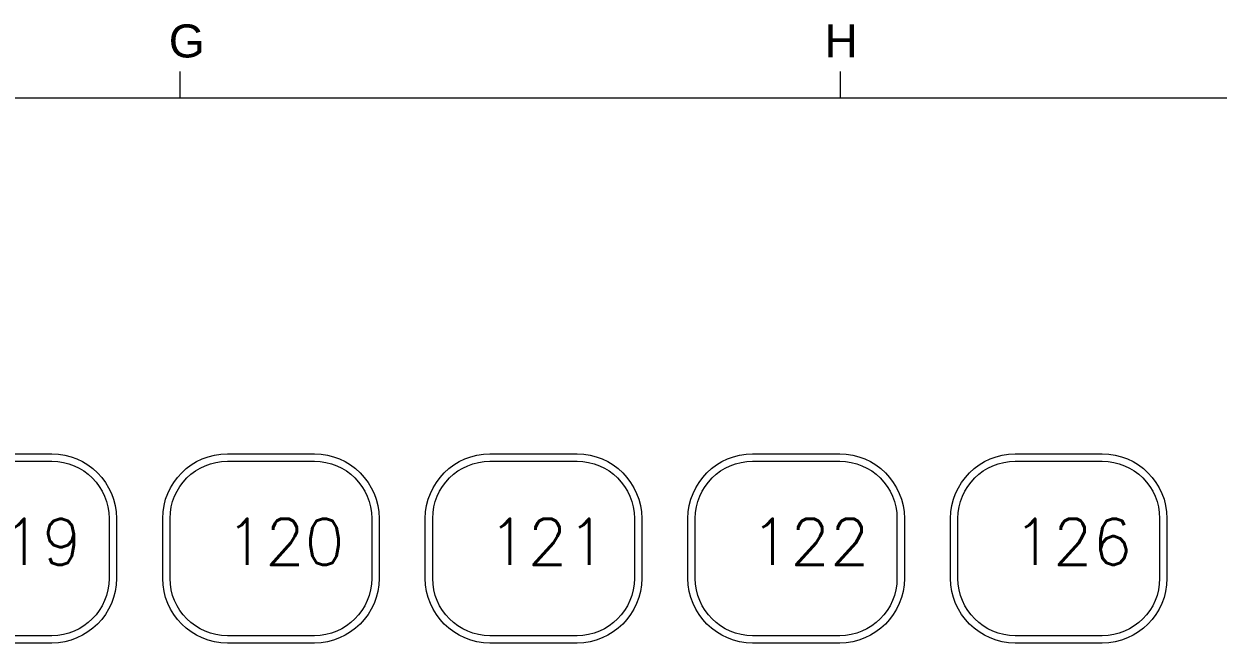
# Model space of a CAD drawing. Header units: millimetres. Extents: x 1461 to 1900, y 363 to 677.
# Drawn here: x 1707.8 to 1772.5, y 636.4 to 669.9 of the extents above; entities that cross this region are included whole.
import ezdxf
from ezdxf.enums import TextEntityAlignment as Align

# ---------------------------------------------------------------- set-up
doc = ezdxf.new("R2010")
doc.units = ezdxf.units.MM
doc.layers.add('tukuang', color=5, linetype='Continuous', lineweight=9)
doc.styles.add('ARIAL', font='arial.ttf')
doc.styles.get("Standard").update_dxf_attribs({"font": 'txt', "bigfont": 'gbcbig.shx'})

# ---------------------------------------------------------------- blocks, each defined once
blk = doc.blocks.new('A2KUANG')
at = {"layer": 'tukuang', "color": 7}
for p, q in [((-44.48, 583.18), (-44.48, 586.04)), ((26.99, 583.18), (26.99, 586.04)), ((300, 583.18), (-531.9, 583.18))]:
    blk.add_line(p, q, dxfattribs=at)
at = {"layer": 'tukuang', "color": 7, "style": 'ARIAL'}
for s, p in [('G', (-43.78, 589.36)), ('H', (27.08, 589.36))]:
    blk.add_text(s, height=3.57, dxfattribs=at).set_placement(p, align=Align.MIDDLE_CENTER)

msp = doc.modelspace()

# ---------------------------------------------------------------- linework, layer by layer
at = {"color": 7, "lineweight": 0}
for p, q in [((1704.6114, 646.6541), (1709.327, 646.6541)), ((1709.327, 646.6541), (1709.6834, 646.6359)), ((1709.6834, 646.6359), (1710.0299, 646.5827)), ((1710.0299, 646.5827), (1710.3645, 646.4961)), ((1710.3645, 646.4961), (1710.6856, 646.3779)), ((1717.4679, 646.3779), (1717.789, 646.4961)), ((1717.789, 646.4961), (1718.1238, 646.5827)), ((1718.1238, 646.5827), (1718.4703, 646.6359)), ((1718.4703, 646.6359), (1718.8269, 646.6541)), ((1718.8269, 646.6541), (1723.5418, 646.6541)), ((1723.5418, 646.6541), (1723.8983, 646.6359)), ((1723.8983, 646.6359), (1724.2449, 646.5827)), ((1724.2449, 646.5827), (1724.5797, 646.4961)), ((1724.5797, 646.4961), (1724.9008, 646.3779)), ((1731.6835, 646.3779), (1732.0047, 646.4961)), ((1732.0047, 646.4961), (1732.3394, 646.5827)), ((1732.3394, 646.5827), (1732.6859, 646.6359)), ((1732.6859, 646.6359), (1733.0424, 646.6541)), ((1733.0424, 646.6541), (1737.7576, 646.6541)), ((1737.7576, 646.6541), (1738.1141, 646.6359)), ((1738.1141, 646.6359), (1738.4606, 646.5827)), ((1738.4606, 646.5827), (1738.7953, 646.4961)), ((1738.7953, 646.4961), (1739.1165, 646.3779)), ((1745.8988, 646.3779), (1746.22, 646.4961)), ((1746.22, 646.4961), (1746.5548, 646.5827)), ((1746.5548, 646.5827), (1746.9013, 646.6359)), ((1746.9013, 646.6359), (1747.2579, 646.6541)), ((1747.2579, 646.6541), (1751.9728, 646.6541)), ((1751.9728, 646.6541), (1752.3293, 646.6359)), ((1752.3293, 646.6359), (1752.6759, 646.5827)), ((1752.6759, 646.5827), (1753.0107, 646.4961)), ((1753.0107, 646.4961), (1753.3318, 646.3779)), ((1760.1142, 646.3779), (1760.4353, 646.4961)), ((1760.4353, 646.4961), (1760.77, 646.5827)), ((1760.77, 646.5827), (1761.1165, 646.6359)), ((1761.1165, 646.6359), (1761.473, 646.6541)), ((1761.473, 646.6541), (1766.1883, 646.6541)), ((1766.1883, 646.6541), (1766.5448, 646.6359)), ((1766.5448, 646.6359), (1766.8913, 646.5827)), ((1766.8913, 646.5827), (1767.226, 646.4961)), ((1767.226, 646.4961), (1767.5471, 646.3779)), ((1704.6114, 646.254), (1709.3269, 646.254)), ((1709.3269, 646.254), (1709.6434, 646.238)), ((1709.6434, 646.238), (1709.9509, 646.1909)), ((1709.9509, 646.1909), (1710.2477, 646.1144)), ((1710.2477, 646.1144), (1710.5324, 646.01)), ((1710.5324, 646.01), (1710.8033, 645.8793)), ((1710.6856, 646.3779), (1710.9914, 646.23)), ((1710.8033, 645.8793), (1711.0589, 645.7239)), ((1710.9914, 646.23), (1711.2799, 646.0542)), ((1711.2799, 646.0542), (1711.5496, 645.8523)), ((1711.5496, 645.8523), (1711.7984, 645.6259)), ((1716.355, 645.6259), (1716.6039, 645.8523)), ((1716.6039, 645.8523), (1716.8735, 646.0542)), ((1716.8735, 646.0542), (1717.1621, 646.23)), ((1717.0948, 645.7239), (1717.3504, 645.8793)), ((1717.1621, 646.23), (1717.4679, 646.3779)), ((1717.3504, 645.8793), (1717.6213, 646.01)), ((1717.6213, 646.01), (1717.906, 646.1144)), ((1717.906, 646.1144), (1718.2028, 646.1909)), ((1718.2028, 646.1909), (1718.5103, 646.238)), ((1718.5103, 646.238), (1718.8269, 646.254)), ((1718.8269, 646.254), (1723.5417, 646.254)), ((1723.5417, 646.254), (1723.8583, 646.238)), ((1723.8583, 646.238), (1724.1658, 646.1909)), ((1724.1658, 646.1909), (1724.4626, 646.1144)), ((1724.4626, 646.1144), (1724.7473, 646.01)), ((1724.7473, 646.01), (1725.0182, 645.8793)), ((1724.9008, 646.3779), (1725.2066, 646.23)), ((1725.0182, 645.8793), (1725.2738, 645.7239)), ((1725.2066, 646.23), (1725.4953, 646.0542)), ((1725.4953, 646.0542), (1725.7649, 645.8523)), ((1725.7649, 645.8523), (1726.0138, 645.6259)), ((1730.5707, 645.6259), (1730.8195, 645.8523)), ((1730.8195, 645.8523), (1731.0892, 646.0542)), ((1731.0892, 646.0542), (1731.3778, 646.23)), ((1731.3104, 645.7239), (1731.566, 645.8793)), ((1731.3778, 646.23), (1731.6835, 646.3779)), ((1731.566, 645.8793), (1731.8369, 646.01)), ((1731.8369, 646.01), (1732.1216, 646.1144)), ((1732.1216, 646.1144), (1732.4184, 646.1909)), ((1732.4184, 646.1909), (1732.7259, 646.238)), ((1732.7259, 646.238), (1733.0424, 646.254)), ((1733.0424, 646.254), (1737.7576, 646.254)), ((1737.7576, 646.254), (1738.0741, 646.238)), ((1738.0741, 646.238), (1738.3816, 646.1909)), ((1738.3816, 646.1909), (1738.6785, 646.1144)), ((1738.6785, 646.1144), (1738.9632, 646.01)), ((1738.9632, 646.01), (1739.2341, 645.8793)), ((1739.1165, 646.3779), (1739.4223, 646.23)), ((1739.2341, 645.8793), (1739.4897, 645.7239)), ((1739.4223, 646.23), (1739.7109, 646.0542)), ((1739.7109, 646.0542), (1739.9805, 645.8523)), ((1739.9805, 645.8523), (1740.2294, 645.6259)), ((1744.7858, 645.6259), (1745.0347, 645.8523)), ((1745.0347, 645.8523), (1745.3044, 646.0542)), ((1745.3044, 646.0542), (1745.593, 646.23)), ((1745.5258, 645.7239), (1745.7814, 645.8793)), ((1745.593, 646.23), (1745.8988, 646.3779)), ((1745.7814, 645.8793), (1746.0523, 646.01)), ((1746.0523, 646.01), (1746.337, 646.1144)), ((1746.337, 646.1144), (1746.6338, 646.1909)), ((1746.6338, 646.1909), (1746.9413, 646.238)), ((1746.9413, 646.238), (1747.2579, 646.254)), ((1747.2579, 646.254), (1751.9727, 646.254)), ((1751.9727, 646.254), (1752.2893, 646.238)), ((1752.2893, 646.238), (1752.5968, 646.1909)), ((1752.5968, 646.1909), (1752.8936, 646.1144)), ((1752.8936, 646.1144), (1753.1783, 646.01)), ((1753.1783, 646.01), (1753.4492, 645.8793)), ((1753.3318, 646.3779), (1753.6376, 646.23)), ((1753.4492, 645.8793), (1753.7048, 645.7239)), ((1753.6376, 646.23), (1753.9263, 646.0542)), ((1753.9263, 646.0542), (1754.1959, 645.8523)), ((1754.1959, 645.8523), (1754.4448, 645.6259)), ((1759.0013, 645.6259), (1759.2502, 645.8523)), ((1759.2502, 645.8523), (1759.5198, 646.0542)), ((1759.5198, 646.0542), (1759.8084, 646.23)), ((1759.7411, 645.7239), (1759.9967, 645.8793)), ((1759.8084, 646.23), (1760.1142, 646.3779)), ((1759.9967, 645.8793), (1760.2676, 646.01)), ((1760.2676, 646.01), (1760.5522, 646.1144)), ((1760.5522, 646.1144), (1760.8491, 646.1909)), ((1760.8491, 646.1909), (1761.1565, 646.238)), ((1761.1565, 646.238), (1761.473, 646.254)), ((1761.473, 646.254), (1766.1882, 646.254)), ((1766.1882, 646.254), (1766.5048, 646.238)), ((1766.5048, 646.238), (1766.8123, 646.1909)), ((1766.8123, 646.1909), (1767.1091, 646.1144)), ((1767.1091, 646.1144), (1767.3938, 646.01)), ((1767.3938, 646.01), (1767.6647, 645.8793)), ((1767.5471, 646.3779), (1767.8529, 646.23)), ((1767.6647, 645.8793), (1767.9203, 645.7239)), ((1767.8529, 646.23), (1768.1415, 646.0542)), ((1768.1415, 646.0542), (1768.4111, 645.8523)), ((1768.4111, 645.8523), (1768.66, 645.6259)), ((1711.0589, 645.7239), (1711.2976, 645.5453)), ((1711.2976, 645.5453), (1711.5178, 645.345)), ((1711.5178, 645.345), (1711.718, 645.1248)), ((1711.7984, 645.6259), (1712.0247, 645.3771)), ((1712.0247, 645.3771), (1712.2267, 645.1074)), ((1715.9268, 645.1074), (1716.1287, 645.3771)), ((1716.1287, 645.3771), (1716.355, 645.6259)), ((1716.4357, 645.1248), (1716.6358, 645.345)), ((1716.6358, 645.345), (1716.8561, 645.5453)), ((1716.8561, 645.5453), (1717.0948, 645.7239)), ((1725.2738, 645.7239), (1725.5125, 645.5453)), ((1725.5125, 645.5453), (1725.7328, 645.345)), ((1725.7328, 645.345), (1725.933, 645.1248)), ((1726.0138, 645.6259), (1726.2402, 645.3771)), ((1726.2402, 645.3771), (1726.4421, 645.1074)), ((1730.1424, 645.1074), (1730.3443, 645.3771)), ((1730.3443, 645.3771), (1730.5707, 645.6259)), ((1730.6513, 645.1248), (1730.8515, 645.345)), ((1730.8515, 645.345), (1731.0717, 645.5453)), ((1731.0717, 645.5453), (1731.3104, 645.7239)), ((1739.4897, 645.7239), (1739.7284, 645.5453)), ((1739.7284, 645.5453), (1739.9486, 645.345)), ((1739.9486, 645.345), (1740.1488, 645.1248)), ((1740.2294, 645.6259), (1740.4557, 645.3771)), ((1740.4557, 645.3771), (1740.6576, 645.1074)), ((1744.3575, 645.1074), (1744.5595, 645.3771)), ((1744.5595, 645.3771), (1744.7858, 645.6259)), ((1744.8666, 645.1248), (1745.0668, 645.345)), ((1745.0668, 645.345), (1745.2871, 645.5453)), ((1745.2871, 645.5453), (1745.5258, 645.7239)), ((1753.7048, 645.7239), (1753.9435, 645.5453)), ((1753.9435, 645.5453), (1754.1637, 645.345)), ((1754.1637, 645.345), (1754.3639, 645.1248)), ((1754.4448, 645.6259), (1754.6711, 645.3771)), ((1754.6711, 645.3771), (1754.8731, 645.1074)), ((1758.573, 645.1074), (1758.775, 645.3771)), ((1758.775, 645.3771), (1759.0013, 645.6259)), ((1759.0819, 645.1248), (1759.2821, 645.345)), ((1759.2821, 645.345), (1759.5024, 645.5453)), ((1759.5024, 645.5453), (1759.7411, 645.7239)), ((1767.9203, 645.7239), (1768.159, 645.5453)), ((1768.159, 645.5453), (1768.3792, 645.345)), ((1768.3792, 645.345), (1768.5794, 645.1248)), ((1768.66, 645.6259), (1768.8863, 645.3771)), ((1768.8863, 645.3771), (1769.0883, 645.1074)), ((1711.718, 645.1248), (1711.8967, 644.8861)), ((1711.8967, 644.8861), (1712.0521, 644.6305)), ((1712.0521, 644.6305), (1712.1828, 644.3596)), ((1712.2267, 645.1074), (1712.4025, 644.8188)), ((1712.4025, 644.8188), (1712.5503, 644.5131)), ((1712.5503, 644.5131), (1712.6685, 644.1919)), ((1715.485, 644.1919), (1715.6031, 644.5131)), ((1715.6031, 644.5131), (1715.751, 644.8188)), ((1715.751, 644.8188), (1715.9268, 645.1074)), ((1715.971, 644.3596), (1716.1016, 644.6305)), ((1716.1016, 644.6305), (1716.2571, 644.8861)), ((1716.2571, 644.8861), (1716.4357, 645.1248)), ((1725.933, 645.1248), (1726.1115, 644.8861)), ((1726.1115, 644.8861), (1726.267, 644.6305)), ((1726.267, 644.6305), (1726.3977, 644.3596)), ((1726.4421, 645.1074), (1726.618, 644.8188)), ((1726.618, 644.8188), (1726.7658, 644.5131)), ((1726.7658, 644.5131), (1726.884, 644.1919)), ((1729.7005, 644.1919), (1729.8187, 644.5131)), ((1729.8187, 644.5131), (1729.9666, 644.8188)), ((1729.9666, 644.8188), (1730.1424, 645.1074)), ((1730.1865, 644.3596), (1730.3172, 644.6305)), ((1730.3172, 644.6305), (1730.4726, 644.8861)), ((1730.4726, 644.8861), (1730.6513, 645.1248)), ((1740.1488, 645.1248), (1740.3274, 644.8861)), ((1740.3274, 644.8861), (1740.4828, 644.6305)), ((1740.4828, 644.6305), (1740.6135, 644.3596)), ((1740.6576, 645.1074), (1740.8335, 644.8188)), ((1740.8335, 644.8188), (1740.9813, 644.5131)), ((1740.9813, 644.5131), (1741.0995, 644.1919)), ((1743.9157, 644.1919), (1744.0338, 644.5131)), ((1744.0338, 644.5131), (1744.1817, 644.8188)), ((1744.1817, 644.8188), (1744.3575, 645.1074)), ((1744.4019, 644.3596), (1744.5326, 644.6305)), ((1744.5326, 644.6305), (1744.6881, 644.8861)), ((1744.6881, 644.8861), (1744.8666, 645.1248)), ((1754.3639, 645.1248), (1754.5425, 644.8861)), ((1754.5425, 644.8861), (1754.698, 644.6305)), ((1754.698, 644.6305), (1754.8286, 644.3596)), ((1754.8731, 645.1074), (1755.0489, 644.8188)), ((1755.0489, 644.8188), (1755.1968, 644.5131)), ((1755.1968, 644.5131), (1755.315, 644.1919)), ((1758.1312, 644.1919), (1758.2493, 644.5131)), ((1758.2493, 644.5131), (1758.3972, 644.8188)), ((1758.3972, 644.8188), (1758.573, 645.1074)), ((1758.6171, 644.3596), (1758.7478, 644.6305)), ((1758.7478, 644.6305), (1758.9033, 644.8861)), ((1758.9033, 644.8861), (1759.0819, 645.1248)), ((1768.5794, 645.1248), (1768.758, 644.8861)), ((1768.758, 644.8861), (1768.9135, 644.6305)), ((1768.9135, 644.6305), (1769.0441, 644.3596)), ((1769.0883, 645.1074), (1769.2641, 644.8188)), ((1769.2641, 644.8188), (1769.412, 644.5131)), ((1769.412, 644.5131), (1769.5301, 644.1919)), ((1712.1828, 644.3596), (1712.2872, 644.0749)), ((1712.2872, 644.0749), (1712.3637, 643.7781)), ((1712.6685, 644.1919), (1712.7551, 643.8572)), ((1712.7551, 643.8572), (1712.8084, 643.5107)), ((1715.3451, 643.5107), (1715.3984, 643.8572)), ((1715.3984, 643.8572), (1715.485, 644.1919)), ((1715.7901, 643.7781), (1715.8666, 644.0749)), ((1715.8666, 644.0749), (1715.971, 644.3596)), ((1726.3977, 644.3596), (1726.502, 644.0749)), ((1726.502, 644.0749), (1726.5785, 643.7781)), ((1726.884, 644.1919), (1726.9706, 643.8572)), ((1726.9706, 643.8572), (1727.0239, 643.5107)), ((1729.5606, 643.5107), (1729.6139, 643.8572)), ((1729.6139, 643.8572), (1729.7005, 644.1919)), ((1730.0056, 643.7781), (1730.0821, 644.0749)), ((1730.0821, 644.0749), (1730.1865, 644.3596)), ((1740.6135, 644.3596), (1740.7179, 644.0749)), ((1740.7179, 644.0749), (1740.7944, 643.7781)), ((1741.0995, 644.1919), (1741.1861, 643.8572)), ((1741.1861, 643.8572), (1741.2394, 643.5107)), ((1743.7758, 643.5107), (1743.8291, 643.8572)), ((1743.8291, 643.8572), (1743.9157, 644.1919)), ((1744.2211, 643.7781), (1744.2976, 644.0749)), ((1744.2976, 644.0749), (1744.4019, 644.3596)), ((1754.8286, 644.3596), (1754.933, 644.0749)), ((1754.933, 644.0749), (1755.0095, 643.7781)), ((1755.315, 644.1919), (1755.4016, 643.8572)), ((1755.4016, 643.8572), (1755.4549, 643.5107)), ((1757.9913, 643.5107), (1758.0446, 643.8572)), ((1758.0446, 643.8572), (1758.1312, 644.1919)), ((1758.4362, 643.7781), (1758.5127, 644.0749)), ((1758.5127, 644.0749), (1758.6171, 644.3596)), ((1769.0441, 644.3596), (1769.1485, 644.0749)), ((1769.1485, 644.0749), (1769.225, 643.7781)), ((1769.5301, 644.1919), (1769.6167, 643.8572)), ((1769.6167, 643.8572), (1769.67, 643.5107)), ((1712.3637, 643.7781), (1712.4108, 643.4706)), ((1712.4108, 643.4706), (1712.4268, 643.1542)), ((1712.8084, 643.5107), (1712.8265, 643.1542)), ((1715.327, 643.1542), (1715.3451, 643.5107)), ((1715.727, 643.1542), (1715.743, 643.4706)), ((1715.743, 643.4706), (1715.7901, 643.7781)), ((1726.5785, 643.7781), (1726.6256, 643.4706)), ((1726.6256, 643.4706), (1726.6416, 643.1542)), ((1727.0239, 643.5107), (1727.042, 643.1542)), ((1729.5425, 643.1542), (1729.5606, 643.5107)), ((1729.9425, 643.1542), (1729.9585, 643.4706)), ((1729.9585, 643.4706), (1730.0056, 643.7781)), ((1740.7944, 643.7781), (1740.8414, 643.4706)), ((1740.8414, 643.4706), (1740.8574, 643.1542)), ((1741.2394, 643.5107), (1741.2575, 643.1542)), ((1743.7576, 643.1542), (1743.7758, 643.5107)), ((1744.158, 643.1542), (1744.174, 643.4706)), ((1744.174, 643.4706), (1744.2211, 643.7781)), ((1755.0095, 643.7781), (1755.0566, 643.4706)), ((1755.0566, 643.4706), (1755.0726, 643.1542)), ((1755.4549, 643.5107), (1755.473, 643.1542)), ((1757.9731, 643.1542), (1757.9913, 643.5107)), ((1758.3731, 643.1542), (1758.3892, 643.4706)), ((1758.3892, 643.4706), (1758.4362, 643.7781)), ((1769.225, 643.7781), (1769.2721, 643.4706)), ((1769.2721, 643.4706), (1769.2881, 643.1542)), ((1769.67, 643.5107), (1769.6882, 643.1542)), ((1712.4268, 643.1542), (1712.4268, 639.9178)), ((1712.8265, 643.1542), (1712.8265, 639.9178)), ((1715.327, 639.9178), (1715.327, 643.1542)), ((1715.727, 639.9178), (1715.727, 643.1542)), ((1726.6416, 643.1542), (1726.6416, 639.9178)), ((1727.042, 643.1542), (1727.042, 639.9178)), ((1729.5425, 639.9178), (1729.5425, 643.1542)), ((1729.9425, 639.9178), (1729.9425, 643.1542)), ((1740.8574, 643.1542), (1740.8574, 639.9178)), ((1741.2575, 643.1542), (1741.2575, 639.9178)), ((1743.7576, 639.9178), (1743.7576, 643.1542)), ((1744.158, 639.9178), (1744.158, 643.1542)), ((1755.0726, 643.1542), (1755.0726, 639.9178)), ((1755.473, 643.1542), (1755.473, 639.9178)), ((1757.9731, 639.9178), (1757.9731, 643.1542)), ((1758.3731, 639.9178), (1758.3731, 643.1542)), ((1769.2881, 643.1542), (1769.2881, 639.9178)), ((1769.6882, 643.1542), (1769.6882, 639.9178)), ((1712.4108, 639.6013), (1712.3637, 639.2939)), ((1712.4268, 639.9178), (1712.4108, 639.6013)), ((1712.8084, 639.5613), (1712.7551, 639.2148)), ((1712.8265, 639.9178), (1712.8084, 639.5613)), ((1715.3451, 639.5613), (1715.327, 639.9178)), ((1715.3984, 639.2148), (1715.3451, 639.5613)), ((1715.743, 639.6013), (1715.727, 639.9178)), ((1715.7901, 639.2939), (1715.743, 639.6013)), ((1726.6256, 639.6013), (1726.5785, 639.2939)), ((1726.6416, 639.9178), (1726.6256, 639.6013)), ((1727.0239, 639.5613), (1726.9706, 639.2148)), ((1727.042, 639.9178), (1727.0239, 639.5613)), ((1729.5606, 639.5613), (1729.5425, 639.9178)), ((1729.6139, 639.2148), (1729.5606, 639.5613)), ((1729.9585, 639.6013), (1729.9425, 639.9178)), ((1730.0056, 639.2939), (1729.9585, 639.6013)), ((1740.8414, 639.6013), (1740.7944, 639.2939)), ((1740.8574, 639.9178), (1740.8414, 639.6013)), ((1741.2394, 639.5613), (1741.1861, 639.2148)), ((1741.2575, 639.9178), (1741.2394, 639.5613)), ((1743.7758, 639.5613), (1743.7576, 639.9178)), ((1743.8291, 639.2148), (1743.7758, 639.5613)), ((1744.174, 639.6013), (1744.158, 639.9178)), ((1744.2211, 639.2939), (1744.174, 639.6013)), ((1755.0566, 639.6013), (1755.0095, 639.2939)), ((1755.0726, 639.9178), (1755.0566, 639.6013)), ((1755.4549, 639.5613), (1755.4016, 639.2148)), ((1755.473, 639.9178), (1755.4549, 639.5613)), ((1757.9913, 639.5613), (1757.9731, 639.9178)), ((1758.0446, 639.2148), (1757.9913, 639.5613)), ((1758.3892, 639.6013), (1758.3731, 639.9178)), ((1758.4362, 639.2939), (1758.3892, 639.6013)), ((1769.2721, 639.6013), (1769.225, 639.2939)), ((1769.2881, 639.9178), (1769.2721, 639.6013)), ((1769.67, 639.5613), (1769.6167, 639.2148)), ((1769.6882, 639.9178), (1769.67, 639.5613)), ((1712.1828, 638.7124), (1712.0521, 638.4414)), ((1712.2872, 638.997), (1712.1828, 638.7124)), ((1712.3637, 639.2939), (1712.2872, 638.997)), ((1712.6685, 638.8801), (1712.5503, 638.559)), ((1712.7551, 639.2148), (1712.6685, 638.8801)), ((1715.485, 638.8801), (1715.3984, 639.2148)), ((1715.6031, 638.559), (1715.485, 638.8801)), ((1715.8666, 638.997), (1715.7901, 639.2939)), ((1715.971, 638.7124), (1715.8666, 638.997)), ((1716.1016, 638.4414), (1715.971, 638.7124)), ((1726.3977, 638.7124), (1726.267, 638.4414)), ((1726.502, 638.997), (1726.3977, 638.7124)), ((1726.5785, 639.2939), (1726.502, 638.997)), ((1726.884, 638.8801), (1726.7658, 638.559)), ((1726.9706, 639.2148), (1726.884, 638.8801)), ((1729.7005, 638.8801), (1729.6139, 639.2148)), ((1729.8187, 638.559), (1729.7005, 638.8801)), ((1730.0821, 638.997), (1730.0056, 639.2939)), ((1730.1865, 638.7124), (1730.0821, 638.997)), ((1730.3172, 638.4414), (1730.1865, 638.7124)), ((1740.6135, 638.7124), (1740.4828, 638.4414)), ((1740.7179, 638.997), (1740.6135, 638.7124)), ((1740.7944, 639.2939), (1740.7179, 638.997)), ((1741.0995, 638.8801), (1740.9813, 638.559)), ((1741.1861, 639.2148), (1741.0995, 638.8801)), ((1743.9157, 638.8801), (1743.8291, 639.2148)), ((1744.0338, 638.559), (1743.9157, 638.8801)), ((1744.2976, 638.997), (1744.2211, 639.2939)), ((1744.4019, 638.7124), (1744.2976, 638.997)), ((1744.5326, 638.4414), (1744.4019, 638.7124)), ((1754.8286, 638.7124), (1754.698, 638.4414)), ((1754.933, 638.997), (1754.8286, 638.7124)), ((1755.0095, 639.2939), (1754.933, 638.997)), ((1755.315, 638.8801), (1755.1968, 638.559)), ((1755.4016, 639.2148), (1755.315, 638.8801)), ((1758.1312, 638.8801), (1758.0446, 639.2148)), ((1758.2493, 638.559), (1758.1312, 638.8801)), ((1758.5127, 638.997), (1758.4362, 639.2939)), ((1758.6171, 638.7124), (1758.5127, 638.997)), ((1758.7478, 638.4414), (1758.6171, 638.7124)), ((1769.0441, 638.7124), (1768.9135, 638.4414)), ((1769.1485, 638.997), (1769.0441, 638.7124)), ((1769.225, 639.2939), (1769.1485, 638.997)), ((1769.5301, 638.8801), (1769.412, 638.559)), ((1769.6167, 639.2148), (1769.5301, 638.8801)), ((1711.8967, 638.1859), (1711.718, 637.9471)), ((1712.0521, 638.4414), (1711.8967, 638.1859)), ((1712.4025, 638.2532), (1712.2267, 637.9646)), ((1712.5503, 638.559), (1712.4025, 638.2532)), ((1715.751, 638.2532), (1715.6031, 638.559)), ((1715.9268, 637.9646), (1715.751, 638.2532)), ((1716.2571, 638.1859), (1716.1016, 638.4414)), ((1716.4357, 637.9471), (1716.2571, 638.1859)), ((1726.1115, 638.1859), (1725.933, 637.9471)), ((1726.267, 638.4414), (1726.1115, 638.1859)), ((1726.618, 638.2532), (1726.4421, 637.9646)), ((1726.7658, 638.559), (1726.618, 638.2532)), ((1729.9666, 638.2532), (1729.8187, 638.559)), ((1730.1424, 637.9646), (1729.9666, 638.2532)), ((1730.4726, 638.1859), (1730.3172, 638.4414)), ((1730.6513, 637.9471), (1730.4726, 638.1859)), ((1740.3274, 638.1859), (1740.1488, 637.9471)), ((1740.4828, 638.4414), (1740.3274, 638.1859)), ((1740.8335, 638.2532), (1740.6576, 637.9646)), ((1740.9813, 638.559), (1740.8335, 638.2532)), ((1744.1817, 638.2532), (1744.0338, 638.559)), ((1744.3575, 637.9646), (1744.1817, 638.2532)), ((1744.6881, 638.1859), (1744.5326, 638.4414)), ((1744.8666, 637.9471), (1744.6881, 638.1859)), ((1754.5425, 638.1859), (1754.3639, 637.9471)), ((1754.698, 638.4414), (1754.5425, 638.1859)), ((1755.0489, 638.2532), (1754.8731, 637.9646)), ((1755.1968, 638.559), (1755.0489, 638.2532)), ((1758.3972, 638.2532), (1758.2493, 638.559)), ((1758.573, 637.9646), (1758.3972, 638.2532)), ((1758.9033, 638.1859), (1758.7478, 638.4414)), ((1759.0819, 637.9471), (1758.9033, 638.1859)), ((1768.758, 638.1859), (1768.5794, 637.9471)), ((1768.9135, 638.4414), (1768.758, 638.1859)), ((1769.2641, 638.2532), (1769.0883, 637.9646)), ((1769.412, 638.559), (1769.2641, 638.2532)), ((1711.2976, 637.5267), (1711.0589, 637.3481)), ((1711.5178, 637.7269), (1711.2976, 637.5267)), ((1711.718, 637.9471), (1711.5178, 637.7269)), ((1711.7984, 637.4461), (1711.5496, 637.2198)), ((1712.0247, 637.695), (1711.7984, 637.4461)), ((1712.2267, 637.9646), (1712.0247, 637.695)), ((1716.1287, 637.695), (1715.9268, 637.9646)), ((1716.355, 637.4461), (1716.1287, 637.695)), ((1716.6039, 637.2198), (1716.355, 637.4461)), ((1716.6358, 637.7269), (1716.4357, 637.9471)), ((1716.8561, 637.5267), (1716.6358, 637.7269)), ((1717.0948, 637.3481), (1716.8561, 637.5267)), ((1725.5125, 637.5267), (1725.2738, 637.3481)), ((1725.7328, 637.7269), (1725.5125, 637.5267)), ((1725.933, 637.9471), (1725.7328, 637.7269)), ((1726.0138, 637.4461), (1725.7649, 637.2198)), ((1726.2402, 637.695), (1726.0138, 637.4461)), ((1726.4421, 637.9646), (1726.2402, 637.695)), ((1730.3443, 637.695), (1730.1424, 637.9646)), ((1730.5707, 637.4461), (1730.3443, 637.695)), ((1730.8195, 637.2198), (1730.5707, 637.4461)), ((1730.8515, 637.7269), (1730.6513, 637.9471)), ((1731.0717, 637.5267), (1730.8515, 637.7269)), ((1731.3104, 637.3481), (1731.0717, 637.5267)), ((1739.7284, 637.5267), (1739.4897, 637.3481)), ((1739.9486, 637.7269), (1739.7284, 637.5267)), ((1740.1488, 637.9471), (1739.9486, 637.7269)), ((1740.2294, 637.4461), (1739.9805, 637.2198)), ((1740.4557, 637.695), (1740.2294, 637.4461)), ((1740.6576, 637.9646), (1740.4557, 637.695)), ((1744.5595, 637.695), (1744.3575, 637.9646)), ((1744.7858, 637.4461), (1744.5595, 637.695)), ((1745.0347, 637.2198), (1744.7858, 637.4461)), ((1745.0668, 637.7269), (1744.8666, 637.9471)), ((1745.2871, 637.5267), (1745.0668, 637.7269)), ((1745.5258, 637.3481), (1745.2871, 637.5267)), ((1753.9435, 637.5267), (1753.7048, 637.3481)), ((1754.1637, 637.7269), (1753.9435, 637.5267)), ((1754.3639, 637.9471), (1754.1637, 637.7269)), ((1754.4448, 637.4461), (1754.1959, 637.2198)), ((1754.6711, 637.695), (1754.4448, 637.4461)), ((1754.8731, 637.9646), (1754.6711, 637.695)), ((1758.775, 637.695), (1758.573, 637.9646)), ((1759.0013, 637.4461), (1758.775, 637.695)), ((1759.2502, 637.2198), (1759.0013, 637.4461)), ((1759.2821, 637.7269), (1759.0819, 637.9471)), ((1759.5024, 637.5267), (1759.2821, 637.7269)), ((1759.7411, 637.3481), (1759.5024, 637.5267)), ((1768.159, 637.5267), (1767.9203, 637.3481)), ((1768.3792, 637.7269), (1768.159, 637.5267)), ((1768.5794, 637.9471), (1768.3792, 637.7269)), ((1768.66, 637.4461), (1768.4111, 637.2198)), ((1768.8863, 637.695), (1768.66, 637.4461)), ((1769.0883, 637.9646), (1768.8863, 637.695)), ((1709.3269, 636.8179), (1704.6114, 636.8179)), ((1709.6434, 636.834), (1709.3269, 636.8179)), ((1709.9509, 636.881), (1709.6434, 636.834)), ((1710.2477, 636.9575), (1709.9509, 636.881)), ((1710.5324, 637.0619), (1710.2477, 636.9575)), ((1710.8033, 637.1926), (1710.5324, 637.0619)), ((1710.9914, 636.842), (1710.6856, 636.6941)), ((1711.0589, 637.3481), (1710.8033, 637.1926)), ((1711.2799, 637.0178), (1710.9914, 636.842)), ((1711.5496, 637.2198), (1711.2799, 637.0178)), ((1716.8735, 637.0178), (1716.6039, 637.2198)), ((1717.1621, 636.842), (1716.8735, 637.0178)), ((1717.3504, 637.1926), (1717.0948, 637.3481)), ((1717.4679, 636.6941), (1717.1621, 636.842)), ((1717.6213, 637.0619), (1717.3504, 637.1926)), ((1717.906, 636.9575), (1717.6213, 637.0619)), ((1718.2028, 636.881), (1717.906, 636.9575)), ((1718.5103, 636.834), (1718.2028, 636.881)), ((1718.8269, 636.8179), (1718.5103, 636.834)), ((1723.5417, 636.8179), (1718.8269, 636.8179)), ((1723.8583, 636.834), (1723.5417, 636.8179)), ((1724.1658, 636.881), (1723.8583, 636.834)), ((1724.4626, 636.9575), (1724.1658, 636.881)), ((1724.7473, 637.0619), (1724.4626, 636.9575)), ((1725.0182, 637.1926), (1724.7473, 637.0619)), ((1725.2066, 636.842), (1724.9008, 636.6941)), ((1725.2738, 637.3481), (1725.0182, 637.1926)), ((1725.4953, 637.0178), (1725.2066, 636.842)), ((1725.7649, 637.2198), (1725.4953, 637.0178)), ((1731.0892, 637.0178), (1730.8195, 637.2198)), ((1731.3778, 636.842), (1731.0892, 637.0178)), ((1731.566, 637.1926), (1731.3104, 637.3481)), ((1731.6835, 636.6941), (1731.3778, 636.842)), ((1731.8369, 637.0619), (1731.566, 637.1926)), ((1732.1216, 636.9575), (1731.8369, 637.0619)), ((1732.4184, 636.881), (1732.1216, 636.9575)), ((1732.7259, 636.834), (1732.4184, 636.881)), ((1733.0424, 636.8179), (1732.7259, 636.834)), ((1737.7576, 636.8179), (1733.0424, 636.8179)), ((1738.0741, 636.834), (1737.7576, 636.8179)), ((1738.3816, 636.881), (1738.0741, 636.834)), ((1738.6785, 636.9575), (1738.3816, 636.881)), ((1738.9632, 637.0619), (1738.6785, 636.9575)), ((1739.2341, 637.1926), (1738.9632, 637.0619)), ((1739.4223, 636.842), (1739.1165, 636.6941)), ((1739.4897, 637.3481), (1739.2341, 637.1926)), ((1739.7109, 637.0178), (1739.4223, 636.842)), ((1739.9805, 637.2198), (1739.7109, 637.0178)), ((1745.3044, 637.0178), (1745.0347, 637.2198)), ((1745.593, 636.842), (1745.3044, 637.0178)), ((1745.7814, 637.1926), (1745.5258, 637.3481)), ((1745.8988, 636.6941), (1745.593, 636.842)), ((1746.0523, 637.0619), (1745.7814, 637.1926)), ((1746.337, 636.9575), (1746.0523, 637.0619)), ((1746.6338, 636.881), (1746.337, 636.9575)), ((1746.9413, 636.834), (1746.6338, 636.881)), ((1747.2579, 636.8179), (1746.9413, 636.834)), ((1751.9727, 636.8179), (1747.2579, 636.8179)), ((1752.2893, 636.834), (1751.9727, 636.8179)), ((1752.5968, 636.881), (1752.2893, 636.834)), ((1752.8936, 636.9575), (1752.5968, 636.881)), ((1753.1783, 637.0619), (1752.8936, 636.9575)), ((1753.4492, 637.1926), (1753.1783, 637.0619)), ((1753.6376, 636.842), (1753.3318, 636.6941)), ((1753.7048, 637.3481), (1753.4492, 637.1926)), ((1753.9263, 637.0178), (1753.6376, 636.842)), ((1754.1959, 637.2198), (1753.9263, 637.0178)), ((1759.5198, 637.0178), (1759.2502, 637.2198)), ((1759.8084, 636.842), (1759.5198, 637.0178)), ((1759.9967, 637.1926), (1759.7411, 637.3481)), ((1760.1142, 636.6941), (1759.8084, 636.842)), ((1760.2676, 637.0619), (1759.9967, 637.1926)), ((1760.5522, 636.9575), (1760.2676, 637.0619)), ((1760.8491, 636.881), (1760.5522, 636.9575)), ((1761.1565, 636.834), (1760.8491, 636.881)), ((1761.473, 636.8179), (1761.1565, 636.834)), ((1766.1882, 636.8179), (1761.473, 636.8179)), ((1766.5048, 636.834), (1766.1882, 636.8179)), ((1766.8123, 636.881), (1766.5048, 636.834)), ((1767.1091, 636.9575), (1766.8123, 636.881)), ((1767.3938, 637.0619), (1767.1091, 636.9575)), ((1767.6647, 637.1926), (1767.3938, 637.0619)), ((1767.8529, 636.842), (1767.5471, 636.6941)), ((1767.9203, 637.3481), (1767.6647, 637.1926)), ((1768.1415, 637.0178), (1767.8529, 636.842)), ((1768.4111, 637.2198), (1768.1415, 637.0178)), ((1709.327, 636.4179), (1704.6114, 636.4179)), ((1709.6834, 636.4361), (1709.327, 636.4179)), ((1710.0299, 636.4894), (1709.6834, 636.4361)), ((1710.3645, 636.576), (1710.0299, 636.4894)), ((1710.6856, 636.6941), (1710.3645, 636.576)), ((1717.789, 636.576), (1717.4679, 636.6941)), ((1718.1238, 636.4894), (1717.789, 636.576)), ((1718.4703, 636.4361), (1718.1238, 636.4894)), ((1718.8269, 636.4179), (1718.4703, 636.4361)), ((1723.5418, 636.4179), (1718.8269, 636.4179)), ((1723.8983, 636.4361), (1723.5418, 636.4179)), ((1724.2449, 636.4894), (1723.8983, 636.4361)), ((1724.5797, 636.576), (1724.2449, 636.4894)), ((1724.9008, 636.6941), (1724.5797, 636.576)), ((1732.0047, 636.576), (1731.6835, 636.6941)), ((1732.3394, 636.4894), (1732.0047, 636.576)), ((1732.6859, 636.4361), (1732.3394, 636.4894)), ((1733.0424, 636.4179), (1732.6859, 636.4361)), ((1737.7576, 636.4179), (1733.0424, 636.4179)), ((1738.1141, 636.4361), (1737.7576, 636.4179)), ((1738.4606, 636.4894), (1738.1141, 636.4361)), ((1738.7953, 636.576), (1738.4606, 636.4894)), ((1739.1165, 636.6941), (1738.7953, 636.576)), ((1746.22, 636.576), (1745.8988, 636.6941)), ((1746.5548, 636.4894), (1746.22, 636.576)), ((1746.9013, 636.4361), (1746.5548, 636.4894)), ((1747.2579, 636.4179), (1746.9013, 636.4361)), ((1751.9728, 636.4179), (1747.2579, 636.4179)), ((1752.3293, 636.4361), (1751.9728, 636.4179)), ((1752.6759, 636.4894), (1752.3293, 636.4361)), ((1753.0107, 636.576), (1752.6759, 636.4894)), ((1753.3318, 636.6941), (1753.0107, 636.576)), ((1760.4353, 636.576), (1760.1142, 636.6941)), ((1760.77, 636.4894), (1760.4353, 636.576)), ((1761.1165, 636.4361), (1760.77, 636.4894)), ((1761.473, 636.4179), (1761.1165, 636.4361)), ((1766.1883, 636.4179), (1761.473, 636.4179)), ((1766.5448, 636.4361), (1766.1883, 636.4179)), ((1766.8913, 636.4894), (1766.5448, 636.4361)), ((1767.226, 636.576), (1766.8913, 636.4894)), ((1767.5471, 636.6941), (1767.226, 636.576))]:
    msp.add_line(p, q, dxfattribs=at)

# ---------------------------------------------------------------- block references
at = {"color": 6, "xscale": 0.5, "yscale": 0.5, "zscale": 0.5}
msp.add_blockref('A2KUANG', (1738.5167, 374.2973), dxfattribs=at)

# ---------------------------------------------------------------- texts
for s, p in [('119', (1704.512, 640.6456)), ('120', (1718.7275, 640.6456)), ('121', (1732.943, 640.6456)), ('122', (1747.1585, 640.6456)), ('126', (1761.3736, 640.6456))]:
    msp.add_text(s, height=2.5).set_placement(p)

doc.saveas('drawing.dxf')
